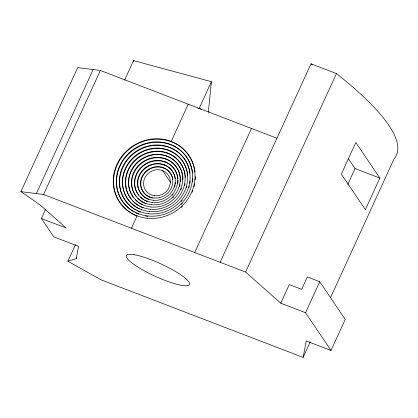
<?xml version="1.0" encoding="UTF-8"?>
<svg xmlns="http://www.w3.org/2000/svg" width="418" height="418" viewBox="0 0 418 418"><rect width="100%" height="100%" fill="white"/><g stroke="black" fill="none" stroke-linecap="round" stroke-linejoin="round"><path stroke-width="0.63" d="M133.41 61.869L133.535 60.589L211.393 81.693L208.316 112.353M75.475 244.64L67.868 261.255L76.259 258.596L78.547 246.354L53.765 236.844L41.398 218.509L45.687 209.146M67.868 261.255L101.156 279.867L303.154 357.411L306.232 340.947L331.014 350.462L345.211 319.446L319.749 281.706L307.361 276.951L301.681 289.355L289.287 284.601L280.771 303.207L305.553 312.721L331.014 350.462M41.398 218.509L66.18 228.024L40.003 204.857L20.9 191.637L77.696 67.591L100.367 70.464L276.925 138.238M36.361 193.597L93.151 69.55M20.9 191.637L43.571 194.511L100.367 70.464M124.58 80.151L133.535 60.589M76.259 258.596L76.802 257.41M131.43 228.238L137.109 215.829M188.22 104.186L171.187 141.404L171.464 141.817M199.182 108.367L211.393 81.693M194.694 252.524L251.49 128.472M220.134 262.285L311.002 63.808L336.438 73.573A402.644 78.897 24.6 0 1 394.022 158.934L330.549 297.569M280.771 303.207L245.57 272.05L336.438 73.573M347.807 184.369L355.049 168.553L348.502 158.85M305.553 312.721L319.749 281.706M379.831 178.068L365.348 209.7L341.344 174.118L355.828 142.486L379.831 178.068L355.049 168.553M303.154 357.411L310.208 342.002M197.73 108.163L200.614 108.946L201.565 109.788M43.571 194.511L245.57 272.05M170.319 144.32L170.596 144.732M169.452 147.235L169.729 147.648M168.585 150.151L168.862 150.564M167.717 153.066L167.994 153.479M166.85 155.982L167.127 156.395M165.983 158.897L166.259 159.31M165.115 161.813L165.392 162.226M164.248 164.729L164.525 165.141M163.381 167.644L163.663 168.057M162.513 170.554L170.513 182.41M149.926 197.03L150.208 197.442A16.48 15.388 -34 0 1 147.105 195.817M148.505 199.12L148.782 199.532M147.079 201.204L147.355 201.617A22.091 20.628 -34 0 1 144.602 200.316M145.652 203.294L145.934 203.707M142.804 207.474L143.087 207.887A30.514 28.487 -34 0 1 139.643 206.293M141.383 209.564L141.66 209.977M139.957 211.654L140.234 212.067A36.126 33.727 -34 0 1 136.728 210.484M138.53 213.744L138.813 214.157M311.002 63.808A395.867 77.57 24.6 0 1 312.157 64.717M130.453 212.741A41.737 38.968 -34 0 1 133.849 145.929A41.737 38.968 -34 0 1 195.07 172.143M195.316 176.662A41.737 38.968 -34 0 1 195.164 179.939M194.631 183.784A41.737 38.968 -34 0 1 193.942 186.815M192.797 190.404A41.737 38.968 -34 0 1 192.102 192.155M182.483 206.231A41.737 38.968 -34 0 1 181.067 207.553M136.785 216.007A41.737 38.968 -34 0 1 131.555 213.42M129.873 209.146A38.931 36.35 -34 0 1 136.869 147.753A38.931 36.35 -34 0 1 192.609 172.979M192.808 178.784A38.931 36.35 -34 0 1 192.51 182.034M182.436 203.195A38.931 36.35 -34 0 1 181.114 204.574M147.679 216.346A38.931 36.35 -34 0 1 145.73 216.059M138.212 213.922A38.931 36.35 -34 0 1 135.28 212.574M134.136 211.963A38.931 36.35 -34 0 1 130.379 209.528M131.91 207.391A36.126 33.727 -34 0 1 138.144 150.621A36.126 33.727 -34 0 1 190.075 173.188M190.221 180.884A36.126 33.727 -34 0 1 189.876 183.45M189.38 185.827A36.126 33.727 -34 0 1 188.899 187.604M182.243 200.123A36.126 33.727 -34 0 1 181.031 201.549M135.604 209.862A36.126 33.727 -34 0 1 134.502 209.204M133.436 208.504A36.126 33.727 -34 0 1 132.412 207.772M139.325 208.969A33.32 31.11 -34 0 1 134.528 157.027A33.32 31.11 -34 0 1 186.292 168.491M186.674 169.692A33.32 31.11 -34 0 1 187.76 175.283M186.903 186.109A33.32 31.11 -34 0 1 186.36 188.001M131.163 199.025A30.514 28.487 -34 0 1 145.741 153.819A30.514 28.487 -34 0 1 185.393 177.368M185.012 183.716A30.514 28.487 -34 0 1 184.625 185.597M138.551 205.661A30.514 28.487 -34 0 1 132.762 200.927M181.48 170.899A27.703 25.869 -34 0 1 182.964 179.447M181.454 188.184A27.703 25.869 -34 0 1 180.754 189.981M142.219 204.789A27.703 25.869 -34 0 1 139.518 203.216M138.51 202.505A27.703 25.869 -34 0 1 135.275 199.626M133.687 197.751A27.703 25.869 -34 0 1 143.128 158.542A27.703 25.869 -34 0 1 181.266 170.325M136.205 196.476A24.897 23.246 -34 0 1 147.601 159.791A24.897 23.246 -34 0 1 180.383 177.781M180.435 178.392A24.897 23.246 -34 0 1 180.44 181.501M180.033 184.599A24.897 23.246 -34 0 1 179.594 186.438M173.611 196.941A24.897 23.246 -34 0 1 172.697 197.871M145.359 203.482A24.897 23.246 -34 0 1 141.033 201.105M140.542 200.75A24.897 23.246 -34 0 1 137.788 198.325M176.877 173.893A22.091 20.628 -34 0 1 177.927 178.611M178.021 180.44A22.091 20.628 -34 0 1 177.812 183.512M173.047 194.318A22.091 20.628 -34 0 1 172.221 195.284M143.562 199.684A22.091 20.628 -34 0 1 140.73 197.442M138.729 195.206A22.091 20.628 -34 0 1 146.253 163.94A22.091 20.628 -34 0 1 176.668 173.334M148.228 199.308A19.285 18.005 -34 0 1 145.715 168.026A19.285 18.005 -34 0 1 175.398 178.857M175.503 182.452A19.285 18.005 -34 0 1 175.283 184.254M175.037 185.44A19.285 18.005 -34 0 1 174.52 187.212M146.634 195.483A16.48 15.388 -34 0 1 149.121 169.489A16.48 15.388 -34 0 1 172.942 179.703M152.471 198.116A16.48 15.388 -34 0 1 151.316 197.819M134.648 254.792L129.857 254.29A34.783 6.813 24.6 0 0 139.586 268.116A34.783 6.813 24.6 0 0 181.229 285.285L186.02 285.787A34.783 6.813 24.6 0 0 176.291 271.961A34.783 6.813 24.6 0 0 134.648 254.792M147.308 218.259A41.737 38.968 -34 0 0 192.479 162.393A41.737 38.968 -34 0 0 122.646 155.203A41.737 38.968 -34 0 0 147.308 218.259M148.05 216.007A38.931 36.35 -34 0 0 190.18 163.898A38.931 36.35 -34 0 0 125.045 157.189A38.931 36.35 -34 0 0 148.05 216.007M148.787 213.75A36.126 33.727 -34 0 0 187.881 165.403A36.126 33.727 -34 0 0 127.443 159.174A36.126 33.727 -34 0 0 148.787 213.75M149.524 211.498A33.32 31.11 -34 0 0 185.582 166.907A33.32 31.11 -34 0 0 129.841 161.165A33.32 31.11 -34 0 0 149.524 211.498M150.266 209.246A30.514 28.487 -34 0 0 183.283 168.407A30.514 28.487 -34 0 0 132.234 163.151A30.514 28.487 -34 0 0 150.266 209.246M151.002 206.994A27.703 25.869 -34 0 0 180.984 169.912A27.703 25.869 -34 0 0 134.633 165.141A27.703 25.869 -34 0 0 151.002 206.994M151.739 204.742A24.897 23.246 -34 0 0 178.685 171.417A24.897 23.246 -34 0 0 137.031 167.127A24.897 23.246 -34 0 0 151.739 204.742M152.481 202.49A22.091 20.628 -34 0 0 176.386 172.921A22.091 20.628 -34 0 0 139.424 169.112A22.091 20.628 -34 0 0 152.481 202.49M153.218 200.238A19.285 18.005 -34 0 0 174.087 174.426A19.285 18.005 -34 0 0 141.822 171.103A19.285 18.005 -34 0 0 153.218 200.238M153.955 197.986A16.48 15.388 -34 0 0 171.788 175.931A16.48 15.388 -34 0 0 144.22 173.089A16.48 15.388 -34 0 0 153.955 197.986M154.691 195.734A13.674 12.765 -34 0 0 169.489 177.431A13.674 12.765 -34 0 0 146.613 175.079A13.674 12.765 -34 0 0 154.691 195.734"/></g></svg>
